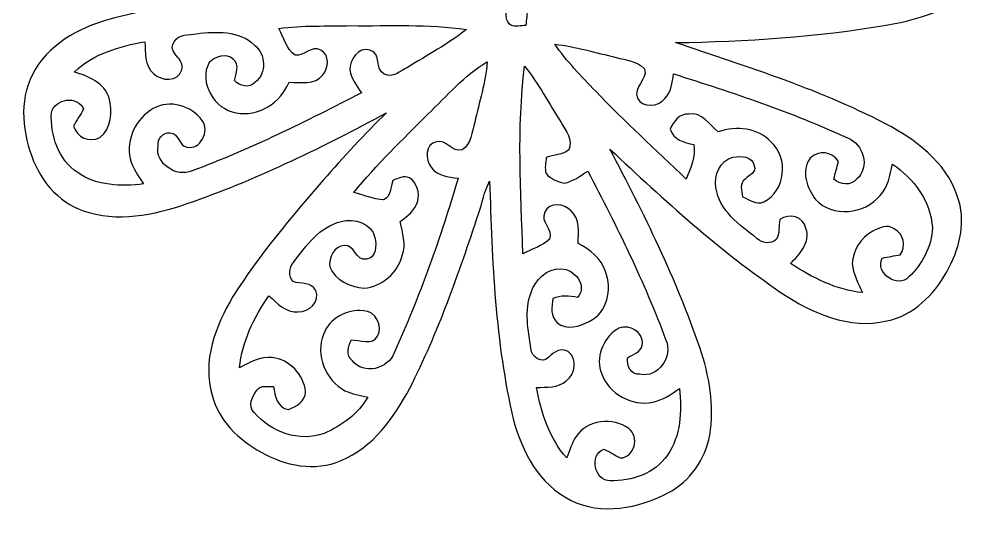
# Model space of a CAD drawing. Header units: centimetres. Extents: x -13.4 to 13.4, y -12.3 to 12.2.
# Drawn here: x -12.84 to -2.48, y -12.24 to -6.9 of the extents above; entities that cross this region are included whole.
import ezdxf

# ---------------------------------------------------------------- set-up
doc = ezdxf.new("R2010")
doc.units = ezdxf.units.CM
doc.header["$MEASUREMENT"] = 0
doc.layers.add('Camada 1', color=7, linetype='Continuous')

msp = doc.modelspace()

# ---------------------------------------------------------------- linework, layer by layer
at = {"layer": 'Camada 1', "color": 156}
for points, knots in [([(-9.2897, -1.85807), (-9.00253, -1.66122), (-8.6307, -1.57585), (-8.28992, -1.6591), (-8.28992, -1.6591), (-7.9308, -1.7593), (-7.69301, -2.08774), (-7.57765, -2.42605), (-7.57765, -2.42605), (-7.44395, -2.82821), (-7.40163, -3.25261), (-7.35436, -3.67171), (-7.35436, -3.67171), (-7.30603, -4.16453), (-7.27674, -4.65912), (-7.27638, -5.15443), (-7.27638, -5.15443), (-7.20936, -5.01967), (-7.17902, -4.87115), (-7.12998, -4.72934), (-7.12998, -4.72934), (-6.92502, -4.10669), (-6.70489, -3.4858), (-6.40679, -2.90054), (-6.40679, -2.90054), (-6.23322, -2.5788), (-5.99687, -2.2539), (-5.64056, -2.12443), (-5.64056, -2.12443), (-5.26379, -1.98542), (-4.84893, -2.15759), (-4.56318, -2.41017), (-4.56318, -2.41017), (-4.30635, -2.62748), (-4.20229, -2.99261), (-4.27567, -3.31681), (-4.27567, -3.31681), (-4.33599, -3.63996), (-4.5145, -3.9243), (-4.70358, -4.18711), (-4.70358, -4.18711), (-5.13608, -4.78013), (-5.62327, -5.33188), (-6.13409, -5.85857), (-6.13409, -5.85857), (-5.45182, -5.4998), (-4.75791, -5.1562), (-4.02907, -4.90149), (-4.02907, -4.90149), (-3.69746, -4.79495), (-3.33728, -4.699), (-2.99084, -4.79672), (-2.99084, -4.79672), (-2.70016, -4.86021), (-2.46909, -5.09376), (-2.36573, -5.36716), (-2.36573, -5.36716), (-2.22462, -5.70018), (-2.20591, -6.11964), (-2.43733, -6.41772), (-2.43733, -6.41772), (-2.69309, -6.7564), (-3.12208, -6.88974), (-3.52283, -6.96029), (-3.52283, -6.96029), (-4.27107, -7.08695), (-5.03061, -7.13775), (-5.78872, -7.14798), (-5.78872, -7.14798), (-5.00308, -7.41503), (-4.20193, -7.65986), (-3.46779, -8.05461), (-3.46779, -8.05461), (-3.15136, -8.231), (-2.8388, -8.48501), (-2.74214, -8.85048), (-2.74214, -8.85048), (-2.66629, -9.10907), (-2.7446, -9.38494), (-2.87267, -9.61319), (-2.87267, -9.61319), (-3.00989, -9.86084), (-3.23179, -10.08097), (-3.51649, -10.14095), (-3.51649, -10.14095), (-3.91759, -10.2362), (-4.32328, -10.05769), (-4.65101, -9.83684), (-4.65101, -9.83684), (-5.31495, -9.38564), (-5.91007, -8.84307), (-6.49286, -8.2938), (-6.49286, -8.2938), (-6.13056, -8.98525), (-5.77919, -9.68691), (-5.52874, -10.42775), (-5.52874, -10.42775), (-5.4222, -10.72868), (-5.37174, -11.05252), (-5.42042, -11.37002), (-5.42042, -11.37002), (-5.467, -11.62861), (-5.63104, -11.8639), (-5.86493, -11.98667), (-5.86493, -11.98667), (-6.18243, -12.15636), (-6.58459, -12.23503), (-6.91902, -12.06641), (-6.91902, -12.06641), (-7.25099, -11.90308), (-7.4362, -11.55064), (-7.52968, -11.20775), (-7.52968, -11.20775), (-7.72865, -10.36742), (-7.7604, -9.49819), (-7.78686, -8.63847), (-7.78686, -8.63847), (-7.84789, -8.74747), (-7.86518, -8.87377), (-7.9068, -8.99054), (-7.9068, -8.99054), (-8.11706, -9.62837), (-8.34036, -10.26548), (-8.64552, -10.8652), (-8.64552, -10.8652), (-8.81591, -11.18093), (-9.03993, -11.50126), (-9.38318, -11.64237), (-9.38318, -11.64237), (-9.66363, -11.76301), (-9.98749, -11.69811), (-10.24431, -11.5503), (-10.24431, -11.5503), (-10.48631, -11.42152), (-10.69798, -11.20985), (-10.76924, -10.93893), (-10.76924, -10.93893), (-10.87895, -10.57416), (-10.73396, -10.19069), (-10.54593, -9.87882), (-10.54593, -9.87882), (-10.26477, -9.4301), (-9.9194, -9.02723), (-9.57579, -8.62612), (-9.57579, -8.62612), (-9.3546, -8.37988), (-9.13518, -8.13082), (-8.89458, -7.90327), (-8.89458, -7.90327), (-9.56556, -8.26347), (-10.25172, -8.60071), (-10.96997, -8.85684), (-10.96997, -8.85684), (-11.32628, -8.97995), (-11.71715, -9.08368), (-12.09075, -8.97643), (-12.09075, -8.97643), (-12.38603, -8.90164), (-12.61286, -8.65292), (-12.70811, -8.36965), (-12.70811, -8.36965), (-12.82099, -8.07154), (-12.84287, -7.71596), (-12.67071, -7.43584), (-12.67071, -7.43584), (-12.48833, -7.13105), (-12.14931, -6.96841), (-11.81735, -6.88057), (-11.81735, -6.88057), (-11.41306, -6.77757), (-10.99608, -6.74051), (-10.58227, -6.69678), (-10.58227, -6.69678), (-10.12507, -6.66467), (-9.66681, -6.6241), (-9.2082, -6.64562), (-9.2082, -6.64562), (-9.95009, -6.40785), (-10.69516, -6.16795), (-11.39684, -5.82507), (-11.39684, -5.82507), (-11.71892, -5.6649), (-12.04559, -5.4624), (-12.22763, -5.14068), (-12.22763, -5.14068), (-12.36768, -4.90255), (-12.37085, -4.60092), (-12.26784, -4.34869), (-12.26784, -4.34869), (-12.14296, -4.02378), (-11.89214, -3.71651), (-11.53901, -3.63677), (-11.53901, -3.63677), (-11.16153, -3.54965), (-10.7763, -3.70134), (-10.46198, -3.90348), (-10.46198, -3.90348), (-9.95186, -4.24039), (-9.48866, -4.64185), (-9.03287, -5.04718), (-9.03287, -5.04718), (-8.88858, -5.17771), (-8.75382, -5.31917), (-8.60036, -5.43947), (-8.60036, -5.43947), (-8.86036, -4.90466), (-9.14047, -4.37761), (-9.35884, -3.8234), (-9.35884, -3.8234), (-9.51406, -3.4244), (-9.6848, -3.01025), (-9.65693, -2.57315), (-9.65693, -2.57315), (-9.64953, -2.29551), (-9.52076, -2.0186), (-9.2897, -1.85807)], [0, 0, 0, 0, 0.01818182, 0.01818182, 0.01818182, 0.01818182, 0.03636364, 0.03636364, 0.03636364, 0.03636364, 0.05454545, 0.05454545, 0.05454545, 0.05454545, 0.07272727, 0.07272727, 0.07272727, 0.07272727, 0.09090909, 0.09090909, 0.09090909, 0.09090909, 0.10909091, 0.10909091, 0.10909091, 0.10909091, 0.12727273, 0.12727273, 0.12727273, 0.12727273, 0.14545455, 0.14545455, 0.14545455, 0.14545455, 0.16363636, 0.16363636, 0.16363636, 0.16363636, 0.18181818, 0.18181818, 0.18181818, 0.18181818, 0.2, 0.2, 0.2, 0.2, 0.21818182, 0.21818182, 0.21818182, 0.21818182, 0.23636364, 0.23636364, 0.23636364, 0.23636364, 0.25454545, 0.25454545, 0.25454545, 0.25454545, 0.27272727, 0.27272727, 0.27272727, 0.27272727, 0.29090909, 0.29090909, 0.29090909, 0.29090909, 0.30909091, 0.30909091, 0.30909091, 0.30909091, 0.32727273, 0.32727273, 0.32727273, 0.32727273, 0.34545455, 0.34545455, 0.34545455, 0.34545455, 0.36363636, 0.36363636, 0.36363636, 0.36363636, 0.38181818, 0.38181818, 0.38181818, 0.38181818, 0.4, 0.4, 0.4, 0.4, 0.41818182, 0.41818182, 0.41818182, 0.41818182, 0.43636364, 0.43636364, 0.43636364, 0.43636364, 0.45454545, 0.45454545, 0.45454545, 0.45454545, 0.47272727, 0.47272727, 0.47272727, 0.47272727, 0.49090909, 0.49090909, 0.49090909, 0.49090909, 0.50909091, 0.50909091, 0.50909091, 0.50909091, 0.52727273, 0.52727273, 0.52727273, 0.52727273, 0.54545455, 0.54545455, 0.54545455, 0.54545455, 0.56363636, 0.56363636, 0.56363636, 0.56363636, 0.58181818, 0.58181818, 0.58181818, 0.58181818, 0.6, 0.6, 0.6, 0.6, 0.61818182, 0.61818182, 0.61818182, 0.61818182, 0.63636364, 0.63636364, 0.63636364, 0.63636364, 0.65454545, 0.65454545, 0.65454545, 0.65454545, 0.67272727, 0.67272727, 0.67272727, 0.67272727, 0.69090909, 0.69090909, 0.69090909, 0.69090909, 0.70909091, 0.70909091, 0.70909091, 0.70909091, 0.72727273, 0.72727273, 0.72727273, 0.72727273, 0.74545455, 0.74545455, 0.74545455, 0.74545455, 0.76363636, 0.76363636, 0.76363636, 0.76363636, 0.78181818, 0.78181818, 0.78181818, 0.78181818, 0.8, 0.8, 0.8, 0.8, 0.81818182, 0.81818182, 0.81818182, 0.81818182, 0.83636364, 0.83636364, 0.83636364, 0.83636364, 0.85454545, 0.85454545, 0.85454545, 0.85454545, 0.87272727, 0.87272727, 0.87272727, 0.87272727, 0.89090909, 0.89090909, 0.89090909, 0.89090909, 0.90909091, 0.90909091, 0.90909091, 0.90909091, 0.92727273, 0.92727273, 0.92727273, 0.92727273, 0.94545455, 0.94545455, 0.94545455, 0.94545455, 0.96363636, 0.96363636, 0.96363636, 0.96363636, 1, 1, 1, 1]), ([(-7.61118, -6.7839), (-7.61118, -6.7839), (-7.61118, -6.7839), (-7.61118, -6.7839), (-7.61118, -6.7839), (-7.60448, -6.84459), (-7.61965, -6.92291), (-7.55791, -6.96066), (-7.55791, -6.96066), (-7.50746, -6.98287), (-7.45067, -6.96382), (-7.39775, -6.96312), (-7.39775, -6.96312), (-7.39069, -6.90279), (-7.3854, -6.84283), (-7.38116, -6.78285), (-7.38116, -6.78285), (-7.45384, -6.73522), (-7.53886, -6.73664), (-7.61118, -6.7839)], [0, 0, 0, 0, 0.16666667, 0.16666667, 0.16666667, 0.16666667, 0.33333333, 0.33333333, 0.33333333, 0.33333333, 0.5, 0.5, 0.5, 0.5, 0.66666667, 0.66666667, 0.66666667, 0.66666667, 1, 1, 1, 1]), ([(-10.05381, -6.99487), (-10.05381, -6.99487), (-10.05381, -6.99487), (-10.05381, -6.99487), (-10.05381, -6.99487), (-9.99771, -7.09188), (-9.97479, -7.21818), (-9.87671, -7.28345), (-9.87671, -7.28345), (-9.78076, -7.30037), (-9.6975, -7.16879), (-9.60296, -7.22877), (-9.60296, -7.22877), (-9.50453, -7.27428), (-9.51547, -7.42456), (-9.58074, -7.49477), (-9.58074, -7.49477), (-9.66681, -7.60552), (-9.82168, -7.57414), (-9.94339, -7.57449), (-9.94339, -7.57449), (-10.03264, -7.79426), (-10.27182, -7.95338), (-10.51171, -7.90151), (-10.51171, -7.90151), (-10.7449, -7.86835), (-10.91564, -7.57485), (-10.80346, -7.36318), (-10.80346, -7.36318), (-10.73467, -7.29684), (-10.61896, -7.25311), (-10.53923, -7.32825), (-10.53923, -7.32825), (-10.46973, -7.38786), (-10.51595, -7.48135), (-10.52971, -7.55509), (-10.52971, -7.55509), (-10.47326, -7.61612), (-10.37237, -7.64433), (-10.30922, -7.57624), (-10.30922, -7.57624), (-10.17975, -7.47676), (-10.19315, -7.27428), (-10.31346, -7.17373), (-10.31346, -7.17373), (-10.47891, -7.01498), (-10.72656, -7.02804), (-10.93752, -7.05238), (-10.93752, -7.05238), (-11.02006, -7.06931), (-11.13155, -7.05026), (-11.17635, -7.13987), (-11.17635, -7.13987), (-11.2649, -7.25311), (-11.05182, -7.32367), (-11.09627, -7.44114), (-11.09627, -7.44114), (-11.13402, -7.57414), (-11.3164, -7.5625), (-11.3993, -7.48171), (-11.3993, -7.48171), (-11.49667, -7.39634), (-11.4882, -7.25594), (-11.49208, -7.1388), (-11.49208, -7.1388), (-11.76372, -7.18431), (-12.04877, -7.27039), (-12.25268, -7.46441), (-12.25268, -7.46441), (-12.10098, -7.50746), (-11.92706, -7.57977), (-11.87696, -7.74522), (-11.87696, -7.74522), (-11.84133, -7.88775), (-11.84909, -8.07261), (-11.97856, -8.1668), (-11.97856, -8.1668), (-12.08863, -8.23066), (-12.22622, -8.16327), (-12.26079, -8.04545), (-12.26079, -8.04545), (-12.2248, -7.98476), (-12.18882, -7.92444), (-12.15143, -7.86518), (-12.15143, -7.86518), (-12.21351, -7.71031), (-12.46046, -7.74876), (-12.49785, -7.90151), (-12.49785, -7.90151), (-12.5102, -8.14139), (-12.42412, -8.4088), (-12.21493, -8.54604), (-12.21493, -8.54604), (-12.01067, -8.68749), (-11.74573, -8.6995), (-11.5069, -8.66775), (-11.5069, -8.66775), (-11.56511, -8.58307), (-11.62543, -8.49629), (-11.65119, -8.39576), (-11.65119, -8.39576), (-11.69458, -8.18761), (-11.58945, -7.96079), (-11.40354, -7.85812), (-11.40354, -7.85812), (-11.22997, -7.7537), (-10.98902, -7.82672), (-10.87578, -7.98653), (-10.87578, -7.98653), (-10.79111, -8.09871), (-10.89625, -8.30333), (-11.04088, -8.27229), (-11.04088, -8.27229), (-11.12801, -8.26169), (-11.12801, -8.11812), (-11.22045, -8.11883), (-11.22045, -8.11883), (-11.29876, -8.10789), (-11.35979, -8.18409), (-11.35133, -8.25853), (-11.35133, -8.25853), (-11.38696, -8.44973), (-11.15201, -8.60142), (-10.98514, -8.52628), (-10.98514, -8.52628), (-10.35755, -8.29592), (-9.75959, -7.99394), (-9.16552, -7.68914), (-9.16552, -7.68914), (-9.21667, -7.61223), (-9.27381, -7.53497), (-9.2904, -7.4422), (-9.2904, -7.4422), (-9.29075, -7.33248), (-9.19903, -7.18819), (-9.07344, -7.22806), (-9.07344, -7.22806), (-8.94855, -7.26334), (-9.02229, -7.43691), (-8.91963, -7.48805), (-8.91963, -7.48805), (-8.82967, -7.53039), (-8.74571, -7.45455), (-8.66986, -7.41574), (-8.66986, -7.41574), (-8.45749, -7.28169), (-8.23277, -7.16455), (-8.03663, -7.00687), (-8.03663, -7.00687), (-8.44761, -6.94584), (-8.86424, -6.97052), (-9.27805, -6.9656), (-9.27805, -6.9656), (-9.53664, -6.97301), (-9.79663, -6.961), (-10.05381, -6.99487)], [0, 0, 0, 0, 0.025, 0.025, 0.025, 0.025, 0.05, 0.05, 0.05, 0.05, 0.075, 0.075, 0.075, 0.075, 0.1, 0.1, 0.1, 0.1, 0.125, 0.125, 0.125, 0.125, 0.15, 0.15, 0.15, 0.15, 0.175, 0.175, 0.175, 0.175, 0.2, 0.2, 0.2, 0.2, 0.225, 0.225, 0.225, 0.225, 0.25, 0.25, 0.25, 0.25, 0.275, 0.275, 0.275, 0.275, 0.3, 0.3, 0.3, 0.3, 0.325, 0.325, 0.325, 0.325, 0.35, 0.35, 0.35, 0.35, 0.375, 0.375, 0.375, 0.375, 0.4, 0.4, 0.4, 0.4, 0.425, 0.425, 0.425, 0.425, 0.45, 0.45, 0.45, 0.45, 0.475, 0.475, 0.475, 0.475, 0.5, 0.5, 0.5, 0.5, 0.525, 0.525, 0.525, 0.525, 0.55, 0.55, 0.55, 0.55, 0.575, 0.575, 0.575, 0.575, 0.6, 0.6, 0.6, 0.6, 0.625, 0.625, 0.625, 0.625, 0.65, 0.65, 0.65, 0.65, 0.675, 0.675, 0.675, 0.675, 0.7, 0.7, 0.7, 0.7, 0.725, 0.725, 0.725, 0.725, 0.75, 0.75, 0.75, 0.75, 0.775, 0.775, 0.775, 0.775, 0.8, 0.8, 0.8, 0.8, 0.825, 0.825, 0.825, 0.825, 0.85, 0.85, 0.85, 0.85, 0.875, 0.875, 0.875, 0.875, 0.9, 0.9, 0.9, 0.9, 0.925, 0.925, 0.925, 0.925, 0.95, 0.95, 0.95, 0.95, 1, 1, 1, 1]), ([(-7.08659, -7.16562), (-7.08659, -7.16562), (-7.08659, -7.16562), (-7.08659, -7.16562), (-7.08659, -7.16562), (-6.95924, -7.34942), (-6.80154, -7.50922), (-6.64669, -7.67009), (-6.64669, -7.67009), (-6.33482, -7.99818), (-5.99934, -8.30226), (-5.67302, -8.61518), (-5.67302, -8.61518), (-5.62856, -8.49595), (-5.56789, -8.37423), (-5.59223, -8.24301), (-5.59223, -8.24301), (-5.69736, -8.22289), (-5.81096, -8.19502), (-5.84553, -8.07861), (-5.84553, -8.07861), (-5.8106, -7.99358), (-5.74745, -7.91209), (-5.64585, -7.91562), (-5.64585, -7.91562), (-5.50367, -7.89552), (-5.42571, -8.03063), (-5.32906, -8.10612), (-5.32906, -8.10612), (-5.13503, -8.04333), (-4.90677, -8.06238), (-4.76003, -8.21689), (-4.76003, -8.21689), (-4.56847, -8.38799), (-4.60728, -8.74323), (-4.8387, -8.85966), (-4.8387, -8.85966), (-4.91949, -8.89706), (-4.99638, -8.83462), (-5.06835, -8.80568), (-5.06835, -8.80568), (-5.07505, -8.74253), (-5.1047, -8.65857), (-5.04084, -8.61484), (-5.04084, -8.61484), (-4.99886, -8.57425), (-4.91418, -8.54604), (-4.94347, -8.47266), (-4.94347, -8.47266), (-4.96076, -8.36577), (-5.08706, -8.36612), (-5.17065, -8.38059), (-5.17065, -8.38059), (-5.3093, -8.41657), (-5.3802, -8.57215), (-5.3534, -8.70691), (-5.3534, -8.70691), (-5.31988, -8.95702), (-5.09729, -9.11048), (-4.91313, -9.25371), (-4.91313, -9.25371), (-4.85739, -9.30592), (-4.76532, -9.31898), (-4.7057, -9.26535), (-4.7057, -9.26535), (-4.66724, -9.2008), (-4.67783, -9.12247), (-4.66794, -9.05157), (-4.66794, -9.05157), (-4.56671, -8.97819), (-4.41325, -9.01664), (-4.38643, -9.14541), (-4.38643, -9.14541), (-4.33317, -9.29781), (-4.45735, -9.42233), (-4.55117, -9.52465), (-4.55117, -9.52465), (-4.31694, -9.67527), (-4.06082, -9.80934), (-3.77895, -9.8358), (-3.77895, -9.8358), (-3.82588, -9.73596), (-3.87631, -9.63541), (-3.89078, -9.525), (-3.89078, -9.525), (-3.87914, -9.38354), (-3.79764, -9.24207), (-3.66888, -9.17575), (-3.66888, -9.17575), (-3.59903, -9.1394), (-3.51189, -9.09742), (-3.43817, -9.1507), (-3.43817, -9.1507), (-3.33304, -9.20291), (-3.30904, -9.3345), (-3.37219, -9.42974), (-3.37219, -9.42974), (-3.43675, -9.44068), (-3.50131, -9.45268), (-3.56551, -9.46467), (-3.56551, -9.46467), (-3.64983, -9.62766), (-3.3976, -9.79452), (-3.27907, -9.66645), (-3.27907, -9.66645), (-3.13477, -9.52923), (-3.03388, -9.33803), (-3.02718, -9.13694), (-3.02718, -9.13694), (-3.04411, -8.85542), (-3.22721, -8.60707), (-3.45722, -8.45572), (-3.45722, -8.45572), (-3.48121, -8.57391), (-3.50485, -8.70091), (-3.58951, -8.79298), (-3.58951, -8.79298), (-3.75567, -8.99478), (-4.10104, -9.03181), (-4.28412, -8.83462), (-4.28412, -8.83462), (-4.37409, -8.7129), (-4.44324, -8.52664), (-4.34199, -8.39187), (-4.34199, -8.39187), (-4.25343, -8.30014), (-4.10174, -8.31639), (-4.03754, -8.42751), (-4.03754, -8.42751), (-4.05411, -8.48959), (-4.0707, -8.55203), (-4.08622, -8.61518), (-4.08622, -8.61518), (-4.01778, -8.67833), (-3.90384, -8.69385), (-3.84104, -8.61413), (-3.84104, -8.61413), (-3.69217, -8.49136), (-3.76977, -8.23241), (-3.93982, -8.17209), (-3.93982, -8.17209), (-4.54342, -7.8934), (-5.1763, -7.68561), (-5.80884, -7.48347), (-5.80884, -7.48347), (-5.82824, -7.57485), (-5.82999, -7.68032), (-5.90303, -7.74946), (-5.90303, -7.74946), (-5.97146, -7.83624), (-6.14045, -7.85671), (-6.19619, -7.74629), (-6.19619, -7.74629), (-6.25228, -7.62458), (-6.08083, -7.54909), (-6.1214, -7.42843), (-6.1214, -7.42843), (-6.20077, -7.34589), (-6.32213, -7.33707), (-6.42584, -7.30637), (-6.42584, -7.30637), (-6.64562, -7.25735), (-6.86223, -7.19067), (-7.08659, -7.16562)], [0, 0, 0, 0, 0.02380952, 0.02380952, 0.02380952, 0.02380952, 0.04761905, 0.04761905, 0.04761905, 0.04761905, 0.07142857, 0.07142857, 0.07142857, 0.07142857, 0.0952381, 0.0952381, 0.0952381, 0.0952381, 0.11904762, 0.11904762, 0.11904762, 0.11904762, 0.14285714, 0.14285714, 0.14285714, 0.14285714, 0.16666667, 0.16666667, 0.16666667, 0.16666667, 0.19047619, 0.19047619, 0.19047619, 0.19047619, 0.21428571, 0.21428571, 0.21428571, 0.21428571, 0.23809524, 0.23809524, 0.23809524, 0.23809524, 0.26190476, 0.26190476, 0.26190476, 0.26190476, 0.28571429, 0.28571429, 0.28571429, 0.28571429, 0.30952381, 0.30952381, 0.30952381, 0.30952381, 0.33333333, 0.33333333, 0.33333333, 0.33333333, 0.35714286, 0.35714286, 0.35714286, 0.35714286, 0.38095238, 0.38095238, 0.38095238, 0.38095238, 0.4047619, 0.4047619, 0.4047619, 0.4047619, 0.42857143, 0.42857143, 0.42857143, 0.42857143, 0.45238095, 0.45238095, 0.45238095, 0.45238095, 0.47619048, 0.47619048, 0.47619048, 0.47619048, 0.5, 0.5, 0.5, 0.5, 0.52380952, 0.52380952, 0.52380952, 0.52380952, 0.54761905, 0.54761905, 0.54761905, 0.54761905, 0.57142857, 0.57142857, 0.57142857, 0.57142857, 0.5952381, 0.5952381, 0.5952381, 0.5952381, 0.61904762, 0.61904762, 0.61904762, 0.61904762, 0.64285714, 0.64285714, 0.64285714, 0.64285714, 0.66666667, 0.66666667, 0.66666667, 0.66666667, 0.69047619, 0.69047619, 0.69047619, 0.69047619, 0.71428571, 0.71428571, 0.71428571, 0.71428571, 0.73809524, 0.73809524, 0.73809524, 0.73809524, 0.76190476, 0.76190476, 0.76190476, 0.76190476, 0.78571429, 0.78571429, 0.78571429, 0.78571429, 0.80952381, 0.80952381, 0.80952381, 0.80952381, 0.83333333, 0.83333333, 0.83333333, 0.83333333, 0.85714286, 0.85714286, 0.85714286, 0.85714286, 0.88095238, 0.88095238, 0.88095238, 0.88095238, 0.9047619, 0.9047619, 0.9047619, 0.9047619, 0.92857143, 0.92857143, 0.92857143, 0.92857143, 0.95238095, 0.95238095, 0.95238095, 0.95238095, 1, 1, 1, 1]), ([(-8.4515, -7.91739), (-8.4515, -7.91739), (-8.4515, -7.91739), (-8.4515, -7.91739), (-8.4515, -7.91739), (-8.72243, -8.19185), (-9.00394, -8.45855), (-9.2456, -8.75946), (-9.2456, -8.75946), (-9.13941, -8.78451), (-9.03745, -8.83355), (-8.92704, -8.83813), (-8.92704, -8.83813), (-8.84449, -8.80426), (-8.85048, -8.70055), (-8.82755, -8.62894), (-8.82755, -8.62894), (-8.77076, -8.61024), (-8.70937, -8.57003), (-8.64975, -8.60319), (-8.64975, -8.60319), (-8.56685, -8.65152), (-8.53863, -8.7637), (-8.55839, -8.85331), (-8.55839, -8.85331), (-8.58801, -8.94997), (-8.66916, -9.01593), (-8.74818, -9.07308), (-8.74818, -9.07308), (-8.72596, -9.19232), (-8.67868, -9.31721), (-8.72701, -9.4368), (-8.72701, -9.4368), (-8.77252, -9.62518), (-8.94397, -9.77406), (-9.13729, -9.78853), (-9.13729, -9.78853), (-9.28475, -9.77723), (-9.44915, -9.70526), (-9.5063, -9.55886), (-9.5063, -9.55886), (-9.519, -9.46221), (-9.45902, -9.33202), (-9.34861, -9.33062), (-9.34861, -9.33062), (-9.23784, -9.31509), (-9.22513, -9.50524), (-9.11154, -9.47632), (-9.11154, -9.47632), (-9.00359, -9.4636), (-9.00217, -9.32602), (-9.01911, -9.24382), (-9.01911, -9.24382), (-9.05474, -9.08826), (-9.24348, -9.03252), (-9.38176, -9.07167), (-9.38176, -9.07167), (-9.61354, -9.12671), (-9.75994, -9.33238), (-9.89541, -9.51194), (-9.89541, -9.51194), (-9.94304, -9.56663), (-9.95432, -9.66294), (-9.89859, -9.7169), (-9.89859, -9.7169), (-9.8171, -9.74653), (-9.70103, -9.72007), (-9.65552, -9.81251), (-9.65552, -9.81251), (-9.60755, -9.93245), (-9.72784, -10.04851), (-9.84497, -10.04288), (-9.84497, -10.04288), (-9.97726, -10.05769), (-10.07004, -9.94762), (-10.15964, -9.8693), (-10.15964, -9.8693), (-10.31945, -10.10038), (-10.4468, -10.36072), (-10.47608, -10.64365), (-10.47608, -10.64365), (-10.36637, -10.58862), (-10.25137, -10.5223), (-10.12436, -10.53394), (-10.12436, -10.53394), (-9.9381, -10.55475), (-9.78429, -10.71808), (-9.76524, -10.90329), (-9.76524, -10.90329), (-9.77018, -11.00313), (-9.86155, -11.06523), (-9.94833, -11.09203), (-9.94833, -11.09203), (-10.07463, -11.07792), (-10.09227, -10.94387), (-10.11166, -10.84438), (-10.11166, -10.84438), (-10.16952, -10.85003), (-10.24361, -10.8271), (-10.28559, -10.88002), (-10.28559, -10.88002), (-10.33674, -10.94598), (-10.39142, -11.05746), (-10.31733, -11.1266), (-10.31733, -11.1266), (-10.13601, -11.3351), (-9.83191, -11.44905), (-9.56486, -11.34957), (-9.56486, -11.34957), (-9.37648, -11.26878), (-9.20044, -11.13895), (-9.09637, -10.9594), (-9.09637, -10.9594), (-9.17927, -10.94069), (-9.26535, -10.92941), (-9.34155, -10.8906), (-9.34155, -10.8906), (-9.54969, -10.77948), (-9.66328, -10.50678), (-9.57192, -10.28488), (-9.57192, -10.28488), (-9.51512, -10.11096), (-9.31862, -10.0143), (-9.144, -10.03087), (-9.144, -10.03087), (-9.01311, -10.03053), (-8.92916, -10.19739), (-8.99054, -10.30605), (-8.99054, -10.30605), (-9.05192, -10.40729), (-9.17998, -10.34345), (-9.27312, -10.3445), (-9.27312, -10.3445), (-9.3098, -10.41435), (-9.33238, -10.50924), (-9.26218, -10.56815), (-9.26218, -10.56815), (-9.14364, -10.72479), (-8.87729, -10.65883), (-8.81309, -10.48385), (-8.81309, -10.48385), (-8.53792, -9.87565), (-8.31109, -9.24489), (-8.12623, -8.6039), (-8.12623, -8.6039), (-8.23101, -8.59542), (-8.35095, -8.58202), (-8.4148, -8.48713), (-8.4148, -8.48713), (-8.48147, -8.40951), (-8.48042, -8.23595), (-8.358, -8.21619), (-8.358, -8.21619), (-8.25323, -8.18161), (-8.18937, -8.33261), (-8.08319, -8.30155), (-8.08319, -8.30155), (-7.98477, -8.2356), (-7.9756, -8.10823), (-7.94631, -8.00417), (-7.94631, -8.00417), (-7.89939, -7.78862), (-7.82742, -7.5766), (-7.81297, -7.35507), (-7.81297, -7.35507), (-8.05956, -7.49969), (-8.24688, -7.72195), (-8.4515, -7.91739)], [0, 0, 0, 0, 0.02325581, 0.02325581, 0.02325581, 0.02325581, 0.04651163, 0.04651163, 0.04651163, 0.04651163, 0.06976744, 0.06976744, 0.06976744, 0.06976744, 0.09302326, 0.09302326, 0.09302326, 0.09302326, 0.11627907, 0.11627907, 0.11627907, 0.11627907, 0.13953488, 0.13953488, 0.13953488, 0.13953488, 0.1627907, 0.1627907, 0.1627907, 0.1627907, 0.18604651, 0.18604651, 0.18604651, 0.18604651, 0.20930233, 0.20930233, 0.20930233, 0.20930233, 0.23255814, 0.23255814, 0.23255814, 0.23255814, 0.25581395, 0.25581395, 0.25581395, 0.25581395, 0.27906977, 0.27906977, 0.27906977, 0.27906977, 0.30232558, 0.30232558, 0.30232558, 0.30232558, 0.3255814, 0.3255814, 0.3255814, 0.3255814, 0.34883721, 0.34883721, 0.34883721, 0.34883721, 0.37209302, 0.37209302, 0.37209302, 0.37209302, 0.39534884, 0.39534884, 0.39534884, 0.39534884, 0.41860465, 0.41860465, 0.41860465, 0.41860465, 0.44186047, 0.44186047, 0.44186047, 0.44186047, 0.46511628, 0.46511628, 0.46511628, 0.46511628, 0.48837209, 0.48837209, 0.48837209, 0.48837209, 0.51162791, 0.51162791, 0.51162791, 0.51162791, 0.53488372, 0.53488372, 0.53488372, 0.53488372, 0.55813953, 0.55813953, 0.55813953, 0.55813953, 0.58139535, 0.58139535, 0.58139535, 0.58139535, 0.60465116, 0.60465116, 0.60465116, 0.60465116, 0.62790698, 0.62790698, 0.62790698, 0.62790698, 0.65116279, 0.65116279, 0.65116279, 0.65116279, 0.6744186, 0.6744186, 0.6744186, 0.6744186, 0.69767442, 0.69767442, 0.69767442, 0.69767442, 0.72093023, 0.72093023, 0.72093023, 0.72093023, 0.74418605, 0.74418605, 0.74418605, 0.74418605, 0.76744186, 0.76744186, 0.76744186, 0.76744186, 0.79069767, 0.79069767, 0.79069767, 0.79069767, 0.81395349, 0.81395349, 0.81395349, 0.81395349, 0.8372093, 0.8372093, 0.8372093, 0.8372093, 0.86046512, 0.86046512, 0.86046512, 0.86046512, 0.88372093, 0.88372093, 0.88372093, 0.88372093, 0.90697674, 0.90697674, 0.90697674, 0.90697674, 0.93023256, 0.93023256, 0.93023256, 0.93023256, 0.95348837, 0.95348837, 0.95348837, 0.95348837, 1, 1, 1, 1]), ([(-7.41045, -7.40197), (-7.41045, -7.40197), (-7.41045, -7.40197), (-7.41045, -7.40197), (-7.41045, -7.40197), (-7.49547, -8.0712), (-7.45172, -8.74854), (-7.42984, -9.42057), (-7.42984, -9.42057), (-7.33354, -9.36837), (-7.22277, -9.33662), (-7.14162, -9.26041), (-7.14162, -9.26041), (-7.1014, -9.15599), (-7.24887, -9.07274), (-7.19313, -8.97183), (-7.19313, -8.97183), (-7.15151, -8.85647), (-6.97934, -8.87906), (-6.91127, -8.95738), (-6.91127, -8.95738), (-6.81567, -9.04804), (-6.82941, -9.18774), (-6.83648, -9.30733), (-6.83648, -9.30733), (-6.70877, -9.37153), (-6.58636, -9.46714), (-6.54227, -9.60895), (-6.54227, -9.60895), (-6.46499, -9.79664), (-6.52322, -10.05275), (-6.71512, -10.14623), (-6.71512, -10.14623), (-6.81918, -10.19703), (-6.95995, -10.24466), (-7.05943, -10.15929), (-7.05943, -10.15929), (-7.13634, -10.09402), (-7.11799, -9.98714), (-7.10847, -9.89929), (-7.10847, -9.89929), (-7.02203, -9.86367), (-6.93032, -9.86825), (-6.84072, -9.88764), (-6.84072, -9.88764), (-6.73028, -9.75606), (-6.87175, -9.58144), (-7.02027, -9.58074), (-7.02027, -9.58074), (-7.17267, -9.57014), (-7.2958, -9.70173), (-7.34165, -9.8365), (-7.34165, -9.8365), (-7.4168, -10.03017), (-7.37093, -10.24008), (-7.34272, -10.43869), (-7.34272, -10.43869), (-7.33953, -10.52724), (-7.21783, -10.60944), (-7.1501, -10.53007), (-7.1501, -10.53007), (-7.09541, -10.47574), (-7.02132, -10.42563), (-6.94372, -10.46938), (-6.94372, -10.46938), (-6.83612, -10.54876), (-6.8654, -10.70997), (-6.96241, -10.78476), (-6.96241, -10.78476), (-7.05026, -10.86379), (-7.17549, -10.84932), (-7.28451, -10.85778), (-7.28451, -10.85778), (-7.22841, -11.1266), (-7.1455, -11.406), (-6.95749, -11.61379), (-6.95749, -11.61379), (-6.92714, -11.53548), (-6.9035, -11.45329), (-6.85623, -11.38307), (-6.85623, -11.38307), (-6.74088, -11.19964), (-6.45936, -11.17389), (-6.29179, -11.297), (-6.29179, -11.297), (-6.17078, -11.38273), (-6.22864, -11.61167), (-6.38315, -11.61415), (-6.38315, -11.61415), (-6.44348, -11.58558), (-6.49605, -11.54182), (-6.55954, -11.52065), (-6.55954, -11.52065), (-6.72287, -11.58098), (-6.65585, -11.86356), (-6.49181, -11.85969), (-6.49181, -11.85969), (-6.26039, -11.86638), (-6.01239, -11.78102), (-5.87587, -11.58521), (-5.87587, -11.58521), (-5.73088, -11.37742), (-5.71923, -11.11074), (-5.74533, -10.86731), (-5.74533, -10.86731), (-5.8353, -10.92658), (-5.92525, -10.99361), (-6.03355, -11.01372), (-6.03355, -11.01372), (-6.25756, -11.06134), (-6.50275, -10.92588), (-6.58213, -10.71104), (-6.58213, -10.71104), (-6.65339, -10.54028), (-6.57048, -10.33039), (-6.4195, -10.23196), (-6.4195, -10.23196), (-6.30624, -10.15646), (-6.12034, -10.25877), (-6.1468, -10.39953), (-6.1468, -10.39953), (-6.15492, -10.47925), (-6.24874, -10.49937), (-6.30519, -10.53747), (-6.30519, -10.53747), (-6.31189, -10.62248), (-6.27167, -10.72127), (-6.17078, -10.71421), (-6.17078, -10.71421), (-5.97358, -10.75831), (-5.81271, -10.52089), (-5.89209, -10.34767), (-5.89209, -10.34767), (-6.12315, -9.72043), (-6.4216, -9.12035), (-6.73206, -8.52945), (-6.73206, -8.52945), (-6.81073, -8.58202), (-6.88974, -8.64235), (-6.98534, -8.65857), (-6.98534, -8.65857), (-7.05838, -8.64446), (-7.13069, -8.61236), (-7.17973, -8.55556), (-7.17973, -8.55556), (-7.19701, -8.49841), (-7.18326, -8.43879), (-7.17761, -8.38164), (-7.17761, -8.38164), (-7.09789, -8.35342), (-7.00263, -8.35695), (-6.93525, -8.30155), (-6.93525, -8.30155), (-6.88693, -8.19502), (-6.96736, -8.09342), (-7.01852, -8.00559), (-7.01852, -8.00559), (-7.14798, -7.80379), (-7.2591, -7.58895), (-7.41045, -7.40197)], [0, 0, 0, 0, 0.02439024, 0.02439024, 0.02439024, 0.02439024, 0.04878049, 0.04878049, 0.04878049, 0.04878049, 0.07317073, 0.07317073, 0.07317073, 0.07317073, 0.09756098, 0.09756098, 0.09756098, 0.09756098, 0.12195122, 0.12195122, 0.12195122, 0.12195122, 0.14634146, 0.14634146, 0.14634146, 0.14634146, 0.17073171, 0.17073171, 0.17073171, 0.17073171, 0.19512195, 0.19512195, 0.19512195, 0.19512195, 0.2195122, 0.2195122, 0.2195122, 0.2195122, 0.24390244, 0.24390244, 0.24390244, 0.24390244, 0.26829268, 0.26829268, 0.26829268, 0.26829268, 0.29268293, 0.29268293, 0.29268293, 0.29268293, 0.31707317, 0.31707317, 0.31707317, 0.31707317, 0.34146341, 0.34146341, 0.34146341, 0.34146341, 0.36585366, 0.36585366, 0.36585366, 0.36585366, 0.3902439, 0.3902439, 0.3902439, 0.3902439, 0.41463415, 0.41463415, 0.41463415, 0.41463415, 0.43902439, 0.43902439, 0.43902439, 0.43902439, 0.46341463, 0.46341463, 0.46341463, 0.46341463, 0.48780488, 0.48780488, 0.48780488, 0.48780488, 0.51219512, 0.51219512, 0.51219512, 0.51219512, 0.53658537, 0.53658537, 0.53658537, 0.53658537, 0.56097561, 0.56097561, 0.56097561, 0.56097561, 0.58536585, 0.58536585, 0.58536585, 0.58536585, 0.6097561, 0.6097561, 0.6097561, 0.6097561, 0.63414634, 0.63414634, 0.63414634, 0.63414634, 0.65853659, 0.65853659, 0.65853659, 0.65853659, 0.68292683, 0.68292683, 0.68292683, 0.68292683, 0.70731707, 0.70731707, 0.70731707, 0.70731707, 0.73170732, 0.73170732, 0.73170732, 0.73170732, 0.75609756, 0.75609756, 0.75609756, 0.75609756, 0.7804878, 0.7804878, 0.7804878, 0.7804878, 0.80487805, 0.80487805, 0.80487805, 0.80487805, 0.82926829, 0.82926829, 0.82926829, 0.82926829, 0.85365854, 0.85365854, 0.85365854, 0.85365854, 0.87804878, 0.87804878, 0.87804878, 0.87804878, 0.90243902, 0.90243902, 0.90243902, 0.90243902, 0.92682927, 0.92682927, 0.92682927, 0.92682927, 0.95121951, 0.95121951, 0.95121951, 0.95121951, 1, 1, 1, 1])]:
    msp.add_open_spline(points, degree=3, knots=knots, dxfattribs=at)

doc.saveas('drawing.dxf')
